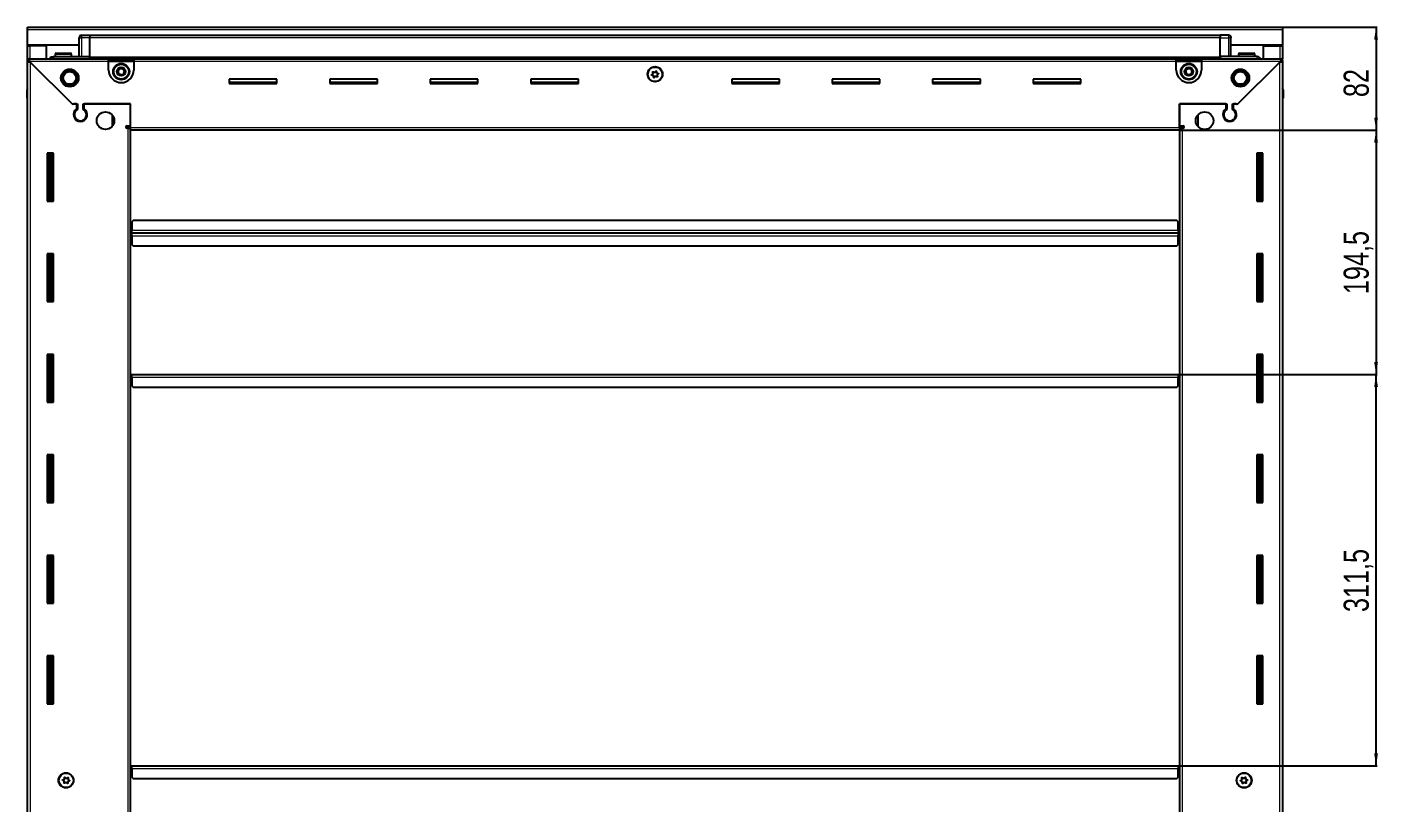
# Model space of a CAD drawing. Header units: millimetres. Extents: x -659 to 3549, y -1610 to 1598.
# Drawn here: x 2473 to 3549, y 755 to 1373 of the extents above; entities that cross this region are included whole.
import ezdxf

# ---------------------------------------------------------------- set-up
doc = ezdxf.new("R2010")
doc.units = ezdxf.units.MM
doc.layers.add('FORMAT', color=7, linetype='Continuous')
doc.styles.add('SLDTEXTSTYLE0', font='TXT', dxfattribs={"width": 0.75})
doc.dimstyles.new('SLDDIMSTYLE0', dxfattribs={"dimtxt": 20, "dimasz": 10, "dimexe": 0, "dimexo": 0.0625, "dimgap": 5, "dimtad": 2, "dimdec": 1, "dimrnd": 1e-09, "dimzin": 12, "dimdsep": 46, "dimtxsty": 'SLDTEXTSTYLE0', "dimsah": 1, "dimcen": 0.09, "dimadec": 0, "dimazin": 3, "dimtfac": 1, "dimtofl": 0, "dimtmove": 0, "dimatfit": 3, "dimfxl": 0, "dimfrac": 2, "dimtolj": 1, "dimtzin": 12, "dimarcsym": 0})

# ---------------------------------------------------------------- blocks, each defined once
blk = doc.blocks.new('_D_7')
at = {"layer": 'FORMAT'}
for p, q in [((3472.5, 1372.8), (3548, 1372.8)), ((3547, 1372.8), (3547, 1290.8)), ((3390.5, 1290.8), (3548, 1290.8))]:
    blk.add_line(p, q, dxfattribs=at)
for points in [[(3547, 1372.8), (3545.5, 1362.8), (3548.5, 1362.8)], [(3547, 1290.8), (3548.5, 1300.8), (3545.5, 1300.8)]]:
    blk.add_solid(points, dxfattribs=at)
at = {"layer": 'FORMAT', "insert": (3521.2, 1317.1), "char_height": 20, "attachment_point": 1, "rotation": 90, "style": 'SLDTEXTSTYLE0'}
blk.add_mtext('82', dxfattribs=at)
blk = doc.blocks.new('_D_8')
at = {"layer": 'FORMAT'}
for p, q in [((3389.5, 1096.3), (3548, 1096.3)), ((3547, 784.8), (3547, 1096.3)), ((3389.5, 784.8), (3548, 784.8))]:
    blk.add_line(p, q, dxfattribs=at)
for points in [[(3547, 1096.3), (3545.5, 1086.3), (3548.5, 1086.3)], [(3547, 784.8), (3548.5, 794.8), (3545.5, 794.8)]]:
    blk.add_solid(points, dxfattribs=at)
at = {"layer": 'FORMAT', "insert": (3521.2, 907.3), "char_height": 20, "attachment_point": 1, "rotation": 90, "style": 'SLDTEXTSTYLE0'}
blk.add_mtext('311,5', dxfattribs=at)
blk = doc.blocks.new('_D_9')
at = {"layer": 'FORMAT'}
for p, q in [((3390.5, 1290.8), (3548, 1290.8)), ((3547, 1290.8), (3547, 1096.3)), ((3389.5, 1096.3), (3548, 1096.3))]:
    blk.add_line(p, q, dxfattribs=at)
for points in [[(3547, 1290.8), (3545.5, 1280.8), (3548.5, 1280.8)], [(3547, 1096.3), (3548.5, 1106.3), (3545.5, 1106.3)]]:
    blk.add_solid(points, dxfattribs=at)
at = {"layer": 'FORMAT', "insert": (3521.2, 1160.3), "char_height": 20, "attachment_point": 1, "rotation": 90, "style": 'SLDTEXTSTYLE0'}
blk.add_mtext('194,5', dxfattribs=at)

msp = doc.modelspace()

# ---------------------------------------------------------------- linework, layer by layer
at = {"color": 7, "linetype": 'Continuous', "lineweight": 25}
for p, q in [((2473.49, 1372.83), (3472.49, 1372.83)), ((2473.49, 1370.73), (2473.49, 1372.83)), ((2473.49, 1358.33), (2473.49, 1370.73)), ((2516.49, 1366.33), (2522.99, 1366.33)), ((2516.49, 1366.33), (2522.99, 1366.33)), ((2522.99, 1366.33), (2522.99, 1366.33)), ((2522.99, 1366.33), (2522.99, 1366.33)), ((2522.99, 1366.33), (2522.99, 1364.33)), ((3422.99, 1366.18), (2522.99, 1366.18)), ((3422.99, 1366.33), (3422.99, 1366.33)), ((3429.49, 1366.33), (3422.99, 1366.33)), ((3429.49, 1366.33), (3422.99, 1366.33)), ((3422.99, 1366.33), (3422.99, 1364.33)), ((3472.49, 1372.83), (3472.49, 1370.73)), ((3472.49, 1370.73), (3472.49, 1358.33)), ((2514.49, 1358.33), (2473.49, 1358.33)), ((2473.49, 1357.83), (2473.49, 1358.33)), ((2473.49, 1347.58), (2473.49, 1357.83)), ((2473.49, 1357.83), (2475.59, 1357.83)), ((2474.99, 1357.83), (2474.99, 1358.33)), ((2488.49, 1357.83), (2475.59, 1357.83)), ((2488.49, 1347.58), (2488.49, 1357.83)), ((2514.49, 1349.33), (2514.49, 1364.33)), ((2515.17, 1365.83), (2515.17, 1365.83)), ((2522.99, 1349.33), (2522.99, 1364.33)), ((3422.99, 1349.33), (3422.99, 1364.33)), ((3431.49, 1364.33), (3431.49, 1364.33)), ((3431.49, 1349.33), (3431.49, 1364.33)), ((3472.49, 1358.33), (3431.49, 1358.33)), ((3457.49, 1347.58), (3457.49, 1357.83)), ((3457.49, 1357.83), (3470.39, 1357.83)), ((3470.39, 1357.83), (3472.49, 1357.83)), ((3470.99, 1357.83), (3470.99, 1358.33)), ((3472.49, 1357.83), (3472.49, 1358.33)), ((3472.49, 1357.83), (3472.49, 1347.58)), ((2473.49, 1346.08), (2473.49, 1347.58)), ((2473.49, 1347.58), (2474.49, 1347.58)), ((2473.49, 1345.58), (2473.49, 1346.08)), ((2473.49, 1346.08), (2474.49, 1346.08)), ((2473.49, 201.08), (2473.49, 1345.58)), ((2474.99, 1345.58), (2473.49, 1345.58)), ((2474.49, 1347.58), (2537.99, 1347.58)), ((2474.49, 1346.08), (2474.49, 1347.58)), ((2475.09, 1345.48), (2508.99, 1311.58)), ((2509.69, 1310.88), (2475.59, 1344.98)), ((2493.99, 1349.33), (2522.99, 1349.33)), ((2495.49, 1351.23), (2495.49, 1349.33)), ((2496.29, 1352.03), (2507.69, 1352.03)), ((2508.49, 1349.33), (2508.49, 1351.23)), ((2522.92, 1347.58), (2522.99, 1349.3)), ((2522.99, 1349.33), (2522.99, 1348.83)), ((2522.99, 1348.18), (3422.99, 1348.18)), ((2537.99, 1345.48), (2537.99, 1347.58)), ((2537.99, 1347.58), (2557.99, 1347.58)), ((2537.99, 1346.08), (2557.99, 1346.08)), ((2537.99, 1338.58), (2537.99, 1345.48)), ((2557.99, 1347.58), (3387.99, 1347.58)), ((2557.99, 1347.58), (2557.99, 1345.48)), ((2557.99, 1345.48), (2557.99, 1338.58)), ((3387.99, 1345.48), (3387.99, 1347.58)), ((3387.99, 1347.58), (3407.99, 1347.58)), ((3387.99, 1346.08), (3407.99, 1346.08)), ((3387.99, 1338.58), (3387.99, 1345.48)), ((3407.99, 1347.58), (3471.49, 1347.58)), ((3407.99, 1347.58), (3407.99, 1345.48)), ((3407.99, 1345.48), (3407.99, 1338.58)), ((3451.99, 1349.33), (3422.99, 1349.33)), ((3422.99, 1349.33), (3422.99, 1348.83)), ((3422.99, 1349.3), (3423.07, 1347.58)), ((3470.39, 1344.98), (3436.29, 1310.88)), ((3436.99, 1311.58), (3470.89, 1345.48)), ((3437.49, 1351.23), (3437.49, 1349.33)), ((3438.29, 1352.03), (3449.69, 1352.03)), ((3450.49, 1349.33), (3450.49, 1351.23)), ((3470.99, 1345.58), (3472.49, 1345.58)), ((3471.49, 1346.08), (3471.49, 1347.58)), ((3471.49, 1347.58), (3472.49, 1347.58)), ((3471.49, 1346.08), (3472.49, 1346.08)), ((3472.49, 1346.08), (3472.49, 1347.58)), ((3472.49, 1346.08), (3472.49, 1345.58)), ((3472.49, 1345.58), (3472.49, 201.08)), ((2671.99, 1331.33), (2633.99, 1331.33)), ((2633.99, 1331.33), (2633.99, 1327.83)), ((2671.99, 1328.58), (2633.99, 1328.58)), ((2633.99, 1327.83), (2671.99, 1327.83)), ((2671.99, 1327.83), (2671.99, 1331.33)), ((2751.99, 1331.33), (2713.99, 1331.33)), ((2713.99, 1331.33), (2713.99, 1327.83)), ((2751.99, 1328.58), (2713.99, 1328.58)), ((2713.99, 1327.83), (2751.99, 1327.83)), ((2751.99, 1327.83), (2751.99, 1331.33)), ((2831.99, 1331.33), (2793.99, 1331.33)), ((2793.99, 1331.33), (2793.99, 1327.83)), ((2831.99, 1328.58), (2793.99, 1328.58)), ((2793.99, 1327.83), (2831.99, 1327.83)), ((2831.99, 1327.83), (2831.99, 1331.33)), ((2911.99, 1331.33), (2873.99, 1331.33)), ((2873.99, 1331.33), (2873.99, 1327.83)), ((2911.99, 1328.58), (2873.99, 1328.58)), ((2873.99, 1327.83), (2911.99, 1327.83)), ((2911.99, 1327.83), (2911.99, 1331.33)), ((3071.99, 1331.33), (3033.99, 1331.33)), ((3033.99, 1331.33), (3033.99, 1327.83)), ((3071.99, 1328.58), (3033.99, 1328.58)), ((3033.99, 1327.83), (3071.99, 1327.83)), ((3071.99, 1327.83), (3071.99, 1331.33)), ((3151.99, 1331.33), (3113.99, 1331.33)), ((3113.99, 1331.33), (3113.99, 1327.83)), ((3151.99, 1328.58), (3113.99, 1328.58)), ((3113.99, 1327.83), (3151.99, 1327.83)), ((3151.99, 1327.83), (3151.99, 1331.33)), ((3231.99, 1331.33), (3193.99, 1331.33)), ((3193.99, 1331.33), (3193.99, 1327.83)), ((3231.99, 1328.58), (3193.99, 1328.58)), ((3193.99, 1327.83), (3231.99, 1327.83)), ((3231.99, 1327.83), (3231.99, 1331.33)), ((3311.99, 1331.33), (3273.99, 1331.33)), ((3273.99, 1331.33), (3273.99, 1327.83)), ((3311.99, 1328.58), (3273.99, 1328.58)), ((3273.99, 1327.83), (3311.99, 1327.83)), ((3311.99, 1327.83), (3311.99, 1331.33)), ((3472.49, 1324.15), (3472.49, 1324.15)), ((2472.99, 1322.83), (2472.99, 1316.33)), ((2472.99, 1316.33), (2472.99, 1322.83)), ((2472.99, 1316.33), (2472.99, 1316.33)), ((2473.49, 1316.33), (2472.99, 1316.33)), ((2473.14, 1316.33), (2473.14, 230.33)), ((3472.49, 1316.33), (3472.99, 1316.33)), ((3472.84, 230.33), (3472.84, 1316.33)), ((3472.99, 1322.83), (3472.99, 1316.33)), ((3472.99, 1316.33), (3472.99, 1322.83)), ((3472.99, 1316.33), (3472.99, 1316.33)), ((3472.99, 1316.33), (3472.99, 1316.33)), ((2508.99, 1311.58), (2513.19, 1311.58)), ((2510.39, 1311.58), (2509.69, 1310.88)), ((2512.49, 1311.58), (2510.39, 1311.58)), ((2512.49, 1311.58), (2512.49, 1307.69)), ((2513.19, 1311.58), (2513.19, 1307.29)), ((2517.79, 1311.58), (2555.49, 1311.58)), ((2517.79, 1307.29), (2517.79, 1311.58)), ((2518.49, 1307.69), (2518.49, 1311.58)), ((2555.49, 1311.58), (2518.49, 1311.58)), ((2540.99, 1294), (2540.99, 1302.66)), ((2555.49, 1294.33), (2555.49, 1311.58)), ((2555.49, 1292.93), (2555.49, 1311.58)), ((3390.49, 1311.58), (3390.49, 1294.33)), ((3427.49, 1311.58), (3390.49, 1311.58)), ((3390.49, 1311.58), (3428.19, 1311.58)), ((3390.49, 1292.93), (3390.49, 1311.58)), ((3404.99, 1302.66), (3404.99, 1294)), ((3427.49, 1311.58), (3427.49, 1307.69)), ((3428.19, 1311.58), (3428.19, 1307.29)), ((3432.79, 1311.58), (3436.99, 1311.58)), ((3432.79, 1307.29), (3432.79, 1311.58)), ((3435.59, 1311.58), (3433.49, 1311.58)), ((3433.49, 1307.69), (3433.49, 1311.58)), ((3436.29, 1310.88), (3435.59, 1311.58)), ((2513.49, 1298.72), (2513.49, 1297.96)), ((2552.64, 1294.33), (2555.49, 1294.33)), ((2553.39, 1292.33), (2552.64, 1292.33)), ((2553.39, 1292.33), (2555.49, 1292.33)), ((2555.49, 1293.33), (2553.49, 1293.33)), ((2553.49, 1293.33), (2553.49, 1292.33)), ((2555.49, 1290.83), (2555.49, 1292.93)), ((2555.49, 255.83), (2555.49, 1290.83)), ((3390.49, 1290.83), (2555.49, 1290.83)), ((3390.49, 1294.33), (3393.34, 1294.33)), ((3392.49, 1293.33), (3390.49, 1293.33)), ((3390.49, 1292.93), (3390.49, 1290.83)), ((3390.49, 1292.33), (3392.59, 1292.33)), ((3390.49, 1290.83), (3390.49, 255.83)), ((3392.49, 1292.33), (3392.49, 1293.33)), ((3393.34, 1292.33), (3392.59, 1292.33)), ((3432.49, 1298.72), (3432.49, 1297.96)), ((2493.99, 1272.33), (2488.99, 1272.33)), ((2488.99, 1272.33), (2488.99, 1234.33)), ((2491.14, 1234.33), (2491.14, 1272.33)), ((2492.93, 1234.33), (2492.93, 1272.33)), ((2492.97, 1234.33), (2492.97, 1272.33)), ((2493.99, 1234.33), (2493.99, 1272.33)), ((3451.99, 1272.33), (3451.99, 1234.33)), ((3456.99, 1272.33), (3451.99, 1272.33)), ((3453.02, 1272.33), (3453.02, 1234.33)), ((3453.05, 1272.33), (3453.05, 1234.33)), ((3454.84, 1272.33), (3454.84, 1234.33)), ((3456.99, 1234.33), (3456.99, 1272.33)), ((2488.99, 1234.33), (2493.99, 1234.33)), ((3451.99, 1234.33), (3456.99, 1234.33)), ((2557.49, 1218.83), (2556.49, 1217.83)), ((2556.49, 1217.83), (2556.49, 1210.93)), ((3388.49, 1218.83), (2557.49, 1218.83)), ((3389.49, 1217.83), (3388.49, 1218.83)), ((3389.49, 1210.93), (3389.49, 1217.83)), ((2556.24, 1208.83), (2555.49, 1208.83)), ((2556.49, 1211.68), (2556.24, 1211.68)), ((2556.24, 1211.68), (2556.24, 1208.83)), ((2556.24, 1208.83), (2556.24, 1205.98)), ((2556.24, 1205.98), (2556.49, 1205.98)), ((2556.49, 1208.83), (2556.49, 1210.93)), ((2556.49, 1206.73), (2556.49, 1208.83)), ((3389.49, 1208.83), (2556.49, 1208.83)), ((2556.49, 1206.73), (2556.49, 1199.83)), ((3389.74, 1211.68), (3389.49, 1211.68)), ((3389.49, 1210.93), (3389.49, 1208.83)), ((3389.49, 1208.83), (3389.49, 1206.73)), ((3389.49, 1199.83), (3389.49, 1206.73)), ((3389.49, 1205.98), (3389.74, 1205.98)), ((3389.74, 1208.83), (3389.74, 1211.68)), ((3389.74, 1205.98), (3389.74, 1208.83)), ((3390.49, 1208.83), (3389.74, 1208.83)), ((2556.49, 1199.83), (2557.49, 1198.83)), ((2557.49, 1198.83), (3388.49, 1198.83)), ((3388.49, 1198.83), (3389.49, 1199.83)), ((2493.99, 1192.33), (2488.99, 1192.33)), ((2488.99, 1192.33), (2488.99, 1154.33)), ((2491.14, 1154.33), (2491.14, 1192.33)), ((2492.93, 1154.33), (2492.93, 1192.33)), ((2492.97, 1154.33), (2492.97, 1192.33)), ((2493.99, 1154.33), (2493.99, 1192.33)), ((3451.99, 1192.33), (3451.99, 1154.33)), ((3456.99, 1192.33), (3451.99, 1192.33)), ((3453.02, 1192.33), (3453.02, 1154.33)), ((3453.05, 1192.33), (3453.05, 1154.33)), ((3454.84, 1192.33), (3454.84, 1154.33)), ((3456.99, 1154.33), (3456.99, 1192.33)), ((2488.99, 1154.33), (2493.99, 1154.33)), ((3451.99, 1154.33), (3456.99, 1154.33)), ((2493.99, 1112.33), (2488.99, 1112.33)), ((2488.99, 1112.33), (2488.99, 1074.33)), ((2491.14, 1074.33), (2491.14, 1112.33)), ((2492.93, 1074.33), (2492.93, 1112.33)), ((2492.97, 1074.33), (2492.97, 1112.33)), ((2493.99, 1074.33), (2493.99, 1112.33)), ((3451.99, 1112.33), (3451.99, 1074.33)), ((3456.99, 1112.33), (3451.99, 1112.33)), ((3453.02, 1112.33), (3453.02, 1074.33)), ((3453.05, 1112.33), (3453.05, 1074.33)), ((3454.84, 1112.33), (3454.84, 1074.33)), ((3456.99, 1074.33), (3456.99, 1112.33)), ((2555.49, 1096.33), (2556.24, 1096.33)), ((2556.24, 1096.33), (2556.24, 1093.48)), ((2556.24, 1093.48), (2556.49, 1093.48)), ((2556.49, 1094.23), (2556.49, 1096.33)), ((2556.49, 1096.33), (3389.49, 1096.33)), ((2556.49, 1094.23), (2556.49, 1087.33)), ((2556.49, 1087.33), (2557.49, 1086.33)), ((2557.49, 1086.33), (3388.49, 1086.33)), ((3388.49, 1086.33), (3389.49, 1087.33)), ((3389.49, 1096.33), (3389.49, 1094.23)), ((3389.49, 1087.33), (3389.49, 1094.23)), ((3389.49, 1093.48), (3389.74, 1093.48)), ((3389.74, 1093.48), (3389.74, 1096.33)), ((3389.74, 1096.33), (3390.49, 1096.33)), ((2488.99, 1074.33), (2493.99, 1074.33)), ((3451.99, 1074.33), (3456.99, 1074.33)), ((2493.99, 1032.33), (2488.99, 1032.33)), ((2488.99, 1032.33), (2488.99, 994.33)), ((2491.14, 994.33), (2491.14, 1032.33)), ((2492.93, 994.33), (2492.93, 1032.33)), ((2492.97, 994.33), (2492.97, 1032.33)), ((2493.99, 994.33), (2493.99, 1032.33)), ((3451.99, 1032.33), (3451.99, 994.33)), ((3456.99, 1032.33), (3451.99, 1032.33)), ((3453.02, 1032.33), (3453.02, 994.33)), ((3453.05, 1032.33), (3453.05, 994.33)), ((3454.84, 1032.33), (3454.84, 994.33)), ((3456.99, 994.33), (3456.99, 1032.33)), ((2488.99, 994.33), (2493.99, 994.33)), ((3451.99, 994.33), (3456.99, 994.33)), ((2493.99, 952.33), (2488.99, 952.33)), ((2488.99, 952.33), (2488.99, 914.33)), ((2491.14, 914.33), (2491.14, 952.33)), ((2492.93, 914.33), (2492.93, 952.33)), ((2492.97, 914.33), (2492.97, 952.33)), ((2493.99, 914.33), (2493.99, 952.33)), ((3451.99, 952.33), (3451.99, 914.33)), ((3456.99, 952.33), (3451.99, 952.33)), ((3453.02, 952.33), (3453.02, 914.33)), ((3453.05, 952.33), (3453.05, 914.33)), ((3454.84, 952.33), (3454.84, 914.33)), ((3456.99, 914.33), (3456.99, 952.33)), ((2488.99, 914.33), (2493.99, 914.33)), ((3451.99, 914.33), (3456.99, 914.33)), ((2493.99, 872.33), (2488.99, 872.33)), ((2488.99, 872.33), (2488.99, 834.33)), ((2491.14, 834.33), (2491.14, 872.33)), ((2492.93, 834.33), (2492.93, 872.33)), ((2492.97, 834.33), (2492.97, 872.33)), ((2493.99, 834.33), (2493.99, 872.33)), ((3451.99, 872.33), (3451.99, 834.33)), ((3456.99, 872.33), (3451.99, 872.33)), ((3453.02, 872.33), (3453.02, 834.33)), ((3453.05, 872.33), (3453.05, 834.33)), ((3454.84, 872.33), (3454.84, 834.33)), ((3456.99, 834.33), (3456.99, 872.33)), ((2488.99, 834.33), (2493.99, 834.33)), ((3451.99, 834.33), (3456.99, 834.33)), ((2555.49, 784.83), (2556.24, 784.83)), ((2556.24, 784.83), (2556.24, 781.98)), ((2556.24, 781.98), (2556.49, 781.98)), ((2556.49, 782.73), (2556.49, 784.83)), ((2556.49, 784.83), (3389.49, 784.83)), ((2556.49, 782.73), (2556.49, 775.83)), ((2556.49, 775.83), (2557.49, 774.83)), ((2557.49, 774.83), (3388.49, 774.83)), ((3388.49, 774.83), (3389.49, 775.83)), ((3389.49, 784.83), (3389.49, 782.73)), ((3389.49, 775.83), (3389.49, 782.73)), ((3389.49, 781.98), (3389.74, 781.98)), ((3389.74, 781.98), (3389.74, 784.83)), ((3389.74, 784.83), (3390.49, 784.83))]:
    msp.add_line(p, q, dxfattribs=at)
at = {"color": 8, "linetype": 'Continuous', "lineweight": 18}
for p, q in [((3472.49, 1370.73), (2473.49, 1370.73)), ((2516.49, 1366.33), (2516.49, 1364.33)), ((3429.49, 1366.33), (3429.49, 1364.33)), ((2475.59, 1357.83), (2475.59, 1358.33)), ((2475.59, 1347.58), (2475.59, 1357.83)), ((2514.49, 1364.33), (2516.49, 1364.33)), ((2516.49, 1364.33), (2516.49, 1349.33)), ((2522.99, 1364.33), (2516.49, 1364.33)), ((3422.99, 1364.18), (2522.99, 1364.18)), ((3422.99, 1364.33), (3429.49, 1364.33)), ((3431.49, 1364.33), (3429.49, 1364.33)), ((3429.49, 1364.33), (3429.49, 1349.33)), ((3470.39, 1358.33), (3470.39, 1357.83)), ((3470.39, 1357.83), (3470.39, 1347.58)), ((2537.99, 1345.48), (2475.09, 1345.48)), ((2475.59, 1344.98), (2475.59, 201.68)), ((2495.49, 1351.23), (2508.49, 1351.23)), ((3422.99, 1348.83), (2522.99, 1348.83)), ((3422.99, 1347.59), (2522.99, 1347.59)), ((2537.99, 1345.48), (2557.99, 1345.48)), ((3387.99, 1345.48), (2557.99, 1345.48)), ((3387.99, 1345.48), (3407.99, 1345.48)), ((3470.89, 1345.48), (3407.99, 1345.48)), ((3437.49, 1351.23), (3450.49, 1351.23)), ((3470.39, 201.68), (3470.39, 1344.98)), ((2473.49, 1322.83), (2472.99, 1322.83)), ((3472.49, 1322.83), (3472.99, 1322.83)), ((2553.39, 254.33), (2553.39, 1292.33)), ((2555.49, 1292.93), (3390.49, 1292.93)), ((3392.59, 1292.33), (3392.59, 254.33)), ((2490.49, 1272.33), (2490.49, 1234.33)), ((2491.73, 1272.33), (2491.73, 1234.33)), ((3454.26, 1234.33), (3454.26, 1272.33)), ((3455.49, 1234.33), (3455.49, 1272.33)), ((3389.49, 1210.93), (2556.49, 1210.93)), ((2556.49, 1206.73), (3389.49, 1206.73)), ((2490.49, 1192.33), (2490.49, 1154.33)), ((2491.73, 1192.33), (2491.73, 1154.33)), ((3454.26, 1154.33), (3454.26, 1192.33)), ((3455.49, 1154.33), (3455.49, 1192.33)), ((2490.49, 1112.33), (2490.49, 1074.33)), ((2491.73, 1112.33), (2491.73, 1074.33)), ((3454.26, 1074.33), (3454.26, 1112.33)), ((3455.49, 1074.33), (3455.49, 1112.33)), ((2556.49, 1094.23), (3389.49, 1094.23)), ((2490.49, 1032.33), (2490.49, 994.33)), ((2491.73, 1032.33), (2491.73, 994.33)), ((3454.26, 994.33), (3454.26, 1032.33)), ((3455.49, 994.33), (3455.49, 1032.33)), ((2490.49, 952.33), (2490.49, 914.33)), ((2491.73, 952.33), (2491.73, 914.33)), ((3454.26, 914.33), (3454.26, 952.33)), ((3455.49, 914.33), (3455.49, 952.33)), ((2490.49, 872.33), (2490.49, 834.33)), ((2491.73, 872.33), (2491.73, 834.33)), ((3454.26, 834.33), (3454.26, 872.33)), ((3455.49, 834.33), (3455.49, 872.33)), ((2556.49, 782.73), (3389.49, 782.73))]:
    msp.add_line(p, q, dxfattribs=at)
at = {"color": 7, "linetype": 'Continuous', "lineweight": 25, "flags": 128}
msp.add_lwpolyline([(3431.35, 1365.08), (3431.45, 1364.72), (3431.49, 1364.33)], dxfattribs=at)
at = {"color": 7, "linetype": 'Continuous', "lineweight": 25}
for centre, radius in [((2506.99, 1332.33), 7), ((2506.99, 1332.33), 6.03), ((2506.99, 1332.33), 5.1), ((2547.99, 1337.33), 6.5), ((2547.99, 1337.33), 3.46), ((2972.99, 1335.33), 6), ((2972.99, 1335.18), 5.79), ((2972.99, 1335.18), 1.85), ((3397.99, 1337.33), 6.5), ((3397.99, 1337.33), 3.46), ((3438.99, 1332.33), 7), ((3438.99, 1332.33), 6.03), ((3438.99, 1332.33), 5.1), ((2535.49, 1298.33), 7), ((3410.49, 1298.33), 7), ((2503.99, 773.33), 6), ((2504.14, 773.33), 5.79), ((2504.14, 773.33), 1.85), ((3441.99, 773.33), 6), ((3441.84, 773.33), 5.79), ((3441.84, 773.33), 1.85)]:
    msp.add_circle(centre, radius, dxfattribs=at)
at = {"color": 8, "linetype": 'Continuous', "lineweight": 18}
for centre in [(2547.99, 1337.33), (3397.99, 1337.33)]:
    msp.add_circle(centre, 5.7, dxfattribs=at)
at = {"color": 7, "linetype": 'Continuous', "lineweight": 25}
for centre, radius, start, end in [((2516.49, 1364.33), 2, 90, 180), ((3429.49, 1364.33), 2, 0, 90), ((2516.49, 1364.33), 2, 131.40962, 180), ((2496.29, 1351.23), 0.8, 90, 180), ((2507.69, 1351.23), 0.8, 0, 90), ((2514.29, 1349.53), 0.2, 270, 0), ((3431.69, 1349.53), 0.2, 180, 270), ((3438.29, 1351.23), 0.8, 90, 180), ((3449.69, 1351.23), 0.8, 0, 90), ((2547.99, 1338.58), 10, 180, 270), ((2547.99, 1337.33), 2.5, 134.01559, 194.01559), ((2547.99, 1337.33), 2.5, 194.01559, 254.01559), ((2547.99, 1337.33), 2.5, 74.01559, 134.01559), ((2547.99, 1337.33), 2.5, 254.01559, 314.01559), ((2547.99, 1338.58), 10, 270, 0), ((2547.99, 1337.33), 2.5, 14.01559, 74.01559), ((2547.99, 1337.33), 2.5, 314.01559, 14.01559), ((3397.99, 1338.58), 10, 180, 270), ((3397.99, 1337.33), 2.5, 160.11158, 220.11158), ((3397.99, 1337.33), 2.5, 100.11158, 160.11158), ((3397.99, 1337.33), 2.5, 220.11158, 280.11158), ((3397.99, 1337.33), 2.5, 40.11158, 100.11158), ((3397.99, 1338.58), 10, 270, 0), ((3397.99, 1337.33), 2.5, 280.11158, 340.11158), ((3397.99, 1337.33), 2.5, 340.11158, 40.11158), ((2474.99, 1322.83), 2, 138.57492, 180), ((2474.99, 1322.83), 2, 138.59038, 180), ((3470.99, 1322.83), 2, 0, 41.40962), ((2515.49, 1303.08), 5.5, 123.05573, 56.94427), ((2515.49, 1303.08), 4.8, 118.63099, 61.36901), ((3430.49, 1303.08), 5.5, 123.05573, 56.94427), ((3430.49, 1303.08), 4.8, 118.63099, 61.36901), ((2552.64, 1293.33), 1, 90, 270), ((3393.34, 1293.33), 1, 270, 90)]:
    msp.add_arc(centre, radius, start, end, dxfattribs=at)
for points, knots in [([(2473.49, 1345.58), (2473.52, 1345.53), (2473.57, 1345.44), (2473.96, 1345.31), (2474.52, 1345.18), (2475.1, 1345.07), (2475.47, 1345), (2475.59, 1344.98)], [0, 0, 0, 0, 0.2302553, 0.4485219, 0.6667858, 0.8850496, 1, 1, 1, 1]), ([(2475.09, 1345.48), (2475.05, 1345.73), (2474.96, 1346.23), (2474.82, 1346.87), (2474.69, 1347.33), (2474.58, 1347.55), (2474.52, 1347.57), (2474.49, 1347.58)], [0, 0, 0, 0, 0.23025534, 0.4485219, 0.6667858, 0.88504963, 1, 1, 1, 1]), ([(2490.78, 1347.58), (2490.9, 1347.78), (2491.28, 1348.43), (2492.44, 1349.14), (2493.47, 1349.27), (2493.99, 1349.33)], [0, 0, 0, 0, 0.1822499, 0.5911249, 1, 1, 1, 1]), ([(2522.99, 1349.33), (2522.99, 1349.29), (2522.99, 1349.22), (2522.99, 1348.6), (2522.99, 1348.02), (2522.99, 1347.62), (2522.99, 1347.59)], [0, 0, 0, 0, 0.3242788, 0.6485576, 0.9728365, 1, 1, 1, 1]), ([(3422.99, 1349.33), (3422.99, 1349.29), (3422.99, 1349.22), (3422.99, 1348.6), (3422.99, 1348.02), (3422.99, 1347.62), (3422.99, 1347.59)], [0, 0, 0, 0, 0.3242788, 0.6485576, 0.9728365, 1, 1, 1, 1]), ([(3455.21, 1347.58), (3455.09, 1347.78), (3454.7, 1348.43), (3453.55, 1349.14), (3452.51, 1349.27), (3451.99, 1349.33)], [0, 0, 0, 0, 0.1822499, 0.5911249, 1, 1, 1, 1]), ([(3470.39, 1344.98), (3470.65, 1345.03), (3471.14, 1345.12), (3471.78, 1345.25), (3472.25, 1345.38), (3472.47, 1345.49), (3472.49, 1345.56), (3472.49, 1345.58)], [0, 0, 0, 0, 0.23025534, 0.4485219, 0.6667858, 0.88504963, 1, 1, 1, 1]), ([(3471.49, 1347.58), (3471.45, 1347.55), (3471.36, 1347.5), (3471.22, 1347.11), (3471.09, 1346.55), (3470.98, 1345.97), (3470.92, 1345.61), (3470.89, 1345.48)], [0, 0, 0, 0, 0.2302553, 0.4485219, 0.6667858, 0.8850496, 1, 1, 1, 1]), ([(2545.22, 1338.12), (2545.59, 1338.48), (2546.28, 1339.15), (2546.97, 1339.82), (2547.29, 1340.13)], [0, 0, 0, 0, 0.5346859, 1, 1, 1, 1]), ([(2545.92, 1335.32), (2545.83, 1335.66), (2545.63, 1336.46), (2545.39, 1337.42), (2545.25, 1338), (2545.22, 1338.12)], [0, 0, 0, 0, 0.3629006, 0.8668753, 1, 1, 1, 1]), ([(2548.69, 1334.53), (2548.2, 1334.67), (2547.27, 1334.94), (2546.35, 1335.2), (2545.92, 1335.32)], [0, 0, 0, 0, 0.5346859, 1, 1, 1, 1]), ([(2547.29, 1340.13), (2547.79, 1339.99), (2548.72, 1339.72), (2549.64, 1339.46), (2550.07, 1339.34)], [0, 0, 0, 0, 0.5346859, 1, 1, 1, 1]), ([(2550.77, 1336.53), (2550.4, 1336.18), (2549.7, 1335.51), (2549.01, 1334.84), (2548.69, 1334.53)], [0, 0, 0, 0, 0.5346859, 1, 1, 1, 1]), ([(2550.07, 1339.34), (2550.1, 1339.21), (2550.24, 1338.63), (2550.48, 1337.67), (2550.68, 1336.87), (2550.77, 1336.53)], [0, 0, 0, 0, 0.1331247, 0.6370994, 1, 1, 1, 1]), ([(2971.11, 1337.25), (2971.1, 1337.24), (2971.08, 1337.22), (2971.07, 1337.16), (2971.08, 1337.02), (2971.18, 1336.64), (2971.32, 1336.12), (2971.15, 1335.51), (2970.79, 1335.14), (2970.49, 1334.89), (2970.32, 1334.73), (2970.27, 1334.65), (2970.25, 1334.61), (2970.26, 1334.57), (2970.27, 1334.55), (2970.33, 1334.5), (2970.58, 1334.4), (2971.04, 1334.3), (2971.68, 1333.98), (2971.93, 1333.32), (2971.99, 1332.85), (2972.06, 1332.59), (2972.11, 1332.53), (2972.13, 1332.51), (2972.16, 1332.51), (2972.2, 1332.51), (2972.24, 1332.53), (2972.31, 1332.57), (2972.48, 1332.72), (2972.74, 1333), (2973.15, 1333.32), (2973.77, 1333.43), (2974.28, 1333.24), (2974.65, 1333.11), (2974.8, 1333.08), (2974.85, 1333.09), (2974.88, 1333.11), (2974.9, 1333.14), (2974.91, 1333.2), (2974.9, 1333.34), (2974.8, 1333.72), (2974.66, 1334.24), (2974.83, 1334.85), (2975.19, 1335.22), (2975.49, 1335.47), (2975.67, 1335.63), (2975.72, 1335.71), (2975.73, 1335.75), (2975.73, 1335.79), (2975.71, 1335.81), (2975.66, 1335.86), (2975.41, 1335.96), (2974.94, 1336.06), (2974.31, 1336.37), (2974.05, 1337.04), (2973.99, 1337.51), (2973.92, 1337.77), (2973.88, 1337.83), (2973.85, 1337.85), (2973.82, 1337.85), (2973.79, 1337.85), (2973.75, 1337.83), (2973.68, 1337.78), (2973.51, 1337.63), (2973.24, 1337.36), (2972.84, 1337.04), (2972.21, 1336.93), (2971.7, 1337.12), (2971.34, 1337.25), (2971.19, 1337.28), (2971.13, 1337.27), (2971.12, 1337.26), (2971.11, 1337.25)], [0, 0, 0, 0, 0.0020087, 0.00442, 0.0093647, 0.0255282, 0.0677053, 0.0957862, 0.1246456, 0.1503415, 0.1605194, 0.1633943, 0.1656965, 0.1672448, 0.1688741, 0.1707699, 0.1786058, 0.2119941, 0.2499945, 0.2879948, 0.3213831, 0.329219, 0.3311148, 0.3327441, 0.3342924, 0.3362166, 0.3385353, 0.3413178, 0.349662, 0.3753578, 0.4042173, 0.4322982, 0.4744753, 0.4906388, 0.4966691, 0.49844, 0.5, 0.5020087, 0.50442, 0.5093647, 0.5255282, 0.5677053, 0.5957862, 0.6246456, 0.6503415, 0.6605194, 0.6633943, 0.6656965, 0.6672448, 0.6688741, 0.6707699, 0.6786058, 0.7119941, 0.7499945, 0.7879948, 0.8213831, 0.829219, 0.8311148, 0.8327441, 0.8342924, 0.8362166, 0.8385353, 0.8413178, 0.849662, 0.8753578, 0.9042173, 0.9322982, 0.9744753, 0.9906388, 0.9966691, 0.99844, 1, 1, 1, 1]), ([(3395.15, 1336.82), (3395.19, 1336.94), (3395.4, 1337.5), (3395.74, 1338.44), (3396.02, 1339.21), (3396.13, 1339.54)], [0, 0, 0, 0, 0.1331247, 0.6370994, 1, 1, 1, 1]), ([(3397.01, 1334.62), (3396.68, 1335.01), (3396.06, 1335.75), (3395.44, 1336.48), (3395.15, 1336.82)], [0, 0, 0, 0, 0.5346859, 1, 1, 1, 1]), ([(3396.13, 1339.54), (3396.64, 1339.63), (3397.59, 1339.8), (3398.53, 1339.97), (3398.97, 1340.04)], [0, 0, 0, 0, 0.53468586, 1, 1, 1, 1]), ([(3399.85, 1335.12), (3399.34, 1335.03), (3398.39, 1334.86), (3397.45, 1334.69), (3397.01, 1334.62)], [0, 0, 0, 0, 0.5346859, 1, 1, 1, 1]), ([(3398.97, 1340.04), (3399.31, 1339.65), (3399.93, 1338.91), (3400.55, 1338.18), (3400.83, 1337.84)], [0, 0, 0, 0, 0.5346859, 1, 1, 1, 1]), ([(3400.83, 1337.84), (3400.72, 1337.51), (3400.44, 1336.74), (3400.1, 1335.8), (3399.89, 1335.24), (3399.85, 1335.12)], [0, 0, 0, 0, 0.3629006, 0.8668753, 1, 1, 1, 1]), ([(2505.78, 775.6), (2505.77, 775.61), (2505.74, 775.62), (2505.68, 775.62), (2505.55, 775.58), (2505.2, 775.4), (2504.72, 775.16), (2504.08, 775.2), (2503.65, 775.47), (2503.34, 775.72), (2503.15, 775.85), (2503.06, 775.89), (2503.02, 775.89), (2502.98, 775.88), (2502.96, 775.86), (2502.93, 775.8), (2502.88, 775.53), (2502.88, 775.06), (2502.7, 774.37), (2502.1, 773.98), (2501.65, 773.83), (2501.42, 773.7), (2501.37, 773.65), (2501.36, 773.62), (2501.36, 773.59), (2501.37, 773.56), (2501.39, 773.52), (2501.45, 773.46), (2501.63, 773.33), (2501.95, 773.12), (2502.35, 772.79), (2502.59, 772.2), (2502.51, 771.67), (2502.46, 771.28), (2502.46, 771.13), (2502.48, 771.08), (2502.51, 771.05), (2502.54, 771.04), (2502.6, 771.04), (2502.74, 771.08), (2503.08, 771.26), (2503.57, 771.5), (2504.2, 771.46), (2504.64, 771.19), (2504.94, 770.94), (2505.14, 770.81), (2505.23, 770.77), (2505.27, 770.77), (2505.3, 770.78), (2505.32, 770.8), (2505.36, 770.86), (2505.4, 771.13), (2505.41, 771.6), (2505.58, 772.29), (2506.18, 772.68), (2506.63, 772.83), (2506.87, 772.96), (2506.91, 773.01), (2506.93, 773.04), (2506.93, 773.07), (2506.92, 773.1), (2506.89, 773.14), (2506.83, 773.2), (2506.65, 773.33), (2506.33, 773.54), (2505.93, 773.87), (2505.7, 774.45), (2505.77, 774.99), (2505.83, 775.38), (2505.82, 775.53), (2505.8, 775.58), (2505.79, 775.6), (2505.78, 775.6)], [0, 0, 0, 0, 0.0020087, 0.00442, 0.0093647, 0.0255282, 0.0677053, 0.0957862, 0.1246456, 0.1503415, 0.1605194, 0.1633943, 0.1656965, 0.1672448, 0.1688741, 0.1707699, 0.1786058, 0.2119941, 0.2499945, 0.2879948, 0.3213831, 0.329219, 0.3311148, 0.3327441, 0.3342924, 0.3362166, 0.3385353, 0.3413178, 0.349662, 0.3753578, 0.4042173, 0.4322982, 0.4744753, 0.4906388, 0.4966691, 0.49844, 0.5, 0.5020087, 0.50442, 0.5093647, 0.5255282, 0.5677053, 0.5957862, 0.6246456, 0.6503415, 0.6605194, 0.6633943, 0.6656965, 0.6672448, 0.6688741, 0.6707699, 0.6786058, 0.7119941, 0.7499945, 0.7879948, 0.8213831, 0.829219, 0.8311148, 0.8327441, 0.8342924, 0.8362166, 0.8385353, 0.8413178, 0.849662, 0.8753578, 0.9042173, 0.9322982, 0.9744753, 0.9906388, 0.9966691, 0.99844, 1, 1, 1, 1]), ([(3440.21, 775.6), (3440.2, 775.59), (3440.18, 775.57), (3440.16, 775.52), (3440.16, 775.37), (3440.21, 774.99), (3440.29, 774.45), (3440.05, 773.87), (3439.65, 773.54), (3439.33, 773.33), (3439.13, 773.18), (3439.07, 773.11), (3439.06, 773.07), (3439.06, 773.04), (3439.07, 773.01), (3439.12, 772.96), (3439.35, 772.83), (3439.8, 772.68), (3440.4, 772.29), (3440.58, 771.6), (3440.58, 771.13), (3440.63, 770.86), (3440.66, 770.8), (3440.68, 770.78), (3440.71, 770.77), (3440.75, 770.77), (3440.79, 770.78), (3440.86, 770.82), (3441.05, 770.95), (3441.35, 771.19), (3441.78, 771.46), (3442.42, 771.5), (3442.9, 771.26), (3443.25, 771.08), (3443.39, 771.04), (3443.45, 771.04), (3443.48, 771.06), (3443.51, 771.09), (3443.52, 771.14), (3443.53, 771.29), (3443.47, 771.67), (3443.4, 772.2), (3443.63, 772.79), (3444.03, 773.12), (3444.36, 773.33), (3444.55, 773.48), (3444.61, 773.55), (3444.63, 773.59), (3444.63, 773.62), (3444.61, 773.65), (3444.57, 773.7), (3444.33, 773.83), (3443.88, 773.98), (3443.28, 774.37), (3443.11, 775.06), (3443.1, 775.53), (3443.06, 775.8), (3443.02, 775.86), (3443, 775.88), (3442.97, 775.89), (3442.94, 775.89), (3442.89, 775.88), (3442.82, 775.84), (3442.64, 775.71), (3442.34, 775.47), (3441.9, 775.2), (3441.27, 775.16), (3440.78, 775.4), (3440.43, 775.58), (3440.29, 775.62), (3440.23, 775.62), (3440.21, 775.61), (3440.21, 775.6)], [0, 0, 0, 0, 0.0020087, 0.00442, 0.0093647, 0.0255282, 0.0677053, 0.0957862, 0.1246456, 0.1503415, 0.1605194, 0.1633943, 0.1656965, 0.1672448, 0.1688741, 0.1707699, 0.1786058, 0.2119941, 0.2499945, 0.2879948, 0.3213831, 0.329219, 0.3311148, 0.3327441, 0.3342924, 0.3362166, 0.3385353, 0.3413178, 0.349662, 0.3753578, 0.4042173, 0.4322982, 0.4744753, 0.4906388, 0.4966691, 0.49844, 0.5, 0.5020087, 0.50442, 0.5093647, 0.5255282, 0.5677053, 0.5957862, 0.6246456, 0.6503415, 0.6605194, 0.6633943, 0.6656965, 0.6672448, 0.6688741, 0.6707699, 0.6786058, 0.7119941, 0.7499945, 0.7879948, 0.8213831, 0.829219, 0.8311148, 0.8327441, 0.8342924, 0.8362166, 0.8385353, 0.8413178, 0.849662, 0.8753578, 0.9042173, 0.9322982, 0.9744753, 0.9906388, 0.9966691, 0.99844, 1, 1, 1, 1])]:
    msp.add_open_spline(points, degree=3, knots=knots, dxfattribs=at)
for points in [[(2475.09, 1345.48), (2475.04, 1345.56), (2474.94, 1345.72), (2474.79, 1345.91), (2474.64, 1346.05), (2474.54, 1346.07), (2474.49, 1346.08)], [(2474.99, 1345.58), (2475, 1345.53), (2475.02, 1345.43), (2475.16, 1345.28), (2475.36, 1345.13), (2475.51, 1345.03), (2475.59, 1344.98)], [(3470.39, 1344.98), (3470.47, 1345.03), (3470.63, 1345.13), (3470.83, 1345.28), (3470.97, 1345.43), (3470.98, 1345.53), (3470.99, 1345.58)], [(3471.49, 1346.08), (3471.44, 1346.07), (3471.34, 1346.05), (3471.19, 1345.91), (3471.04, 1345.72), (3470.94, 1345.56), (3470.89, 1345.48)]]:
    msp.add_open_spline(points, degree=3, dxfattribs=at)
at = {"color": 8, "linetype": 'Continuous', "lineweight": 18}
for points in [[(2493.99, 1349.33), (2493.99, 1349.28), (2493.99, 1349.21), (2493.99, 1348.78), (2493.99, 1348.32), (2493.99, 1347.91), (2493.99, 1347.64), (2493.99, 1347.58)], [(3451.99, 1349.33), (3451.99, 1349.28), (3451.99, 1349.21), (3451.99, 1348.78), (3451.99, 1348.32), (3451.99, 1347.91), (3451.99, 1347.64), (3451.99, 1347.58)]]:
    msp.add_open_spline(points, degree=3, knots=[0, 0, 0, 0, 0.3597529, 0.5534142, 0.7511852, 0.9489563, 1, 1, 1, 1], dxfattribs=at)

# ---------------------------------------------------------------- dimensions: what is measured, and where the dimension line sits
at = {"layer": 'FORMAT'}
for base, p1, p2, picture, middle in [((3546.99, 1290.83), (3472.49, 1372.83), (3390.49, 1290.83), '_D_7', (3546.99, 1331.83)), ((3546.99, 1096.33), (3390.49, 1290.83), (3389.49, 1096.33), '_D_9', (3546.99, 1193.58)), ((3546.99, 1096.33), (3389.49, 784.83), (3389.49, 1096.33), '_D_8', (3546.99, 940.58))]:
    dim = msp.add_linear_dim(base=base, p1=p1, p2=p2, angle=90, dimstyle='SLDDIMSTYLE0', dxfattribs=at)
    dim.commit()
    dim.dimension.update_dxf_attribs({"geometry": picture, "text_midpoint": middle, "dimtype": 160})

doc.saveas('drawing.dxf')
